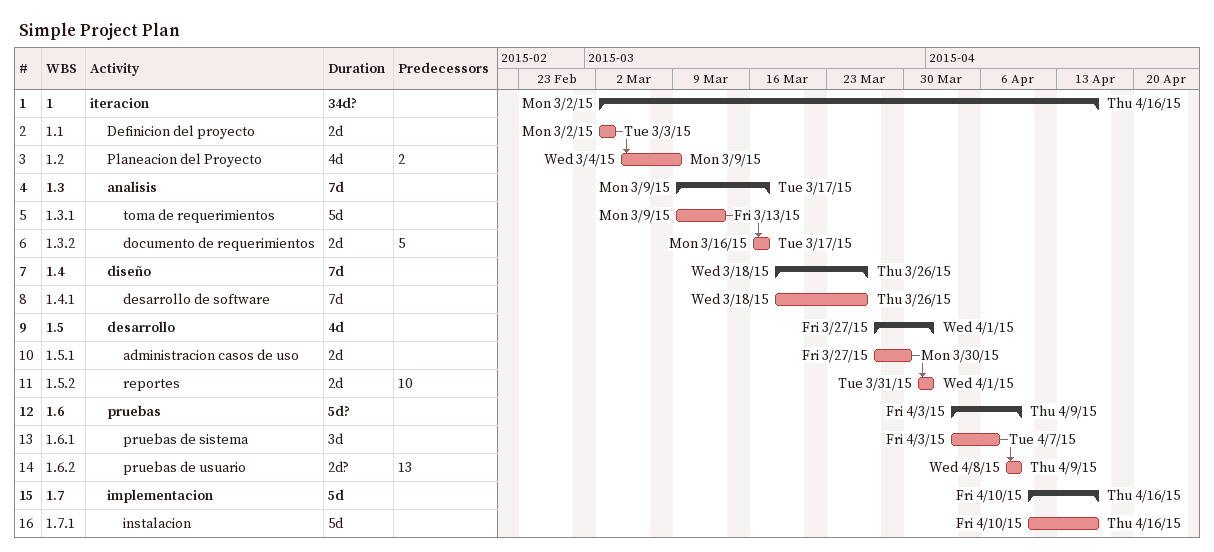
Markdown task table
Simple Project Plan

| ID | WBS | Task | Duration | Start | Finish | Predecessors |
|---|---|---|---|---|---|---|
| 1 | 1 | **iteracion** | 34d? | 2015-03-02 | 2015-04-16 |  |
| 2 | 1.1 | Definicion del proyecto | 2d | 2015-03-02 | 2015-03-03 |  |
| 3 | 1.2 | Planeacion del Proyecto | 4d | 2015-03-04 | 2015-03-09 | 2 |
| 4 | 1.3 | **analisis** | 7d | 2015-03-09 | 2015-03-17 |  |
| 5 | 1.3.1 | toma de requerimientos | 5d | 2015-03-09 | 2015-03-13 |  |
| 6 | 1.3.2 | documento de requerimientos | 2d | 2015-03-16 | 2015-03-17 | 5 |
| 7 | 1.4 | **diseño** | 7d | 2015-03-18 | 2015-03-26 |  |
| 8 | 1.4.1 | desarrollo de software | 7d | 2015-03-18 | 2015-03-26 |  |
| 9 | 1.5 | **desarrollo** | 4d | 2015-03-27 | 2015-04-01 |  |
| 10 | 1.5.1 | administracion casos de uso | 2d | 2015-03-27 | 2015-03-30 |  |
| 11 | 1.5.2 | reportes | 2d | 2015-03-31 | 2015-04-01 | 10 |
| 12 | 1.6 | **pruebas** | 5d? | 2015-04-03 | 2015-04-09 |  |
| 13 | 1.6.1 | pruebas de sistema | 3d | 2015-04-03 | 2015-04-07 |  |
| 14 | 1.6.2 | pruebas de usuario | 2d? | 2015-04-08 | 2015-04-09 | 13 |
| 15 | 1.7 | **implementacion** | 5d | 2015-04-10 | 2015-04-16 |  |
| 16 | 1.7.1 | instalacion | 5d | 2015-04-10 | 2015-04-16 |  |
